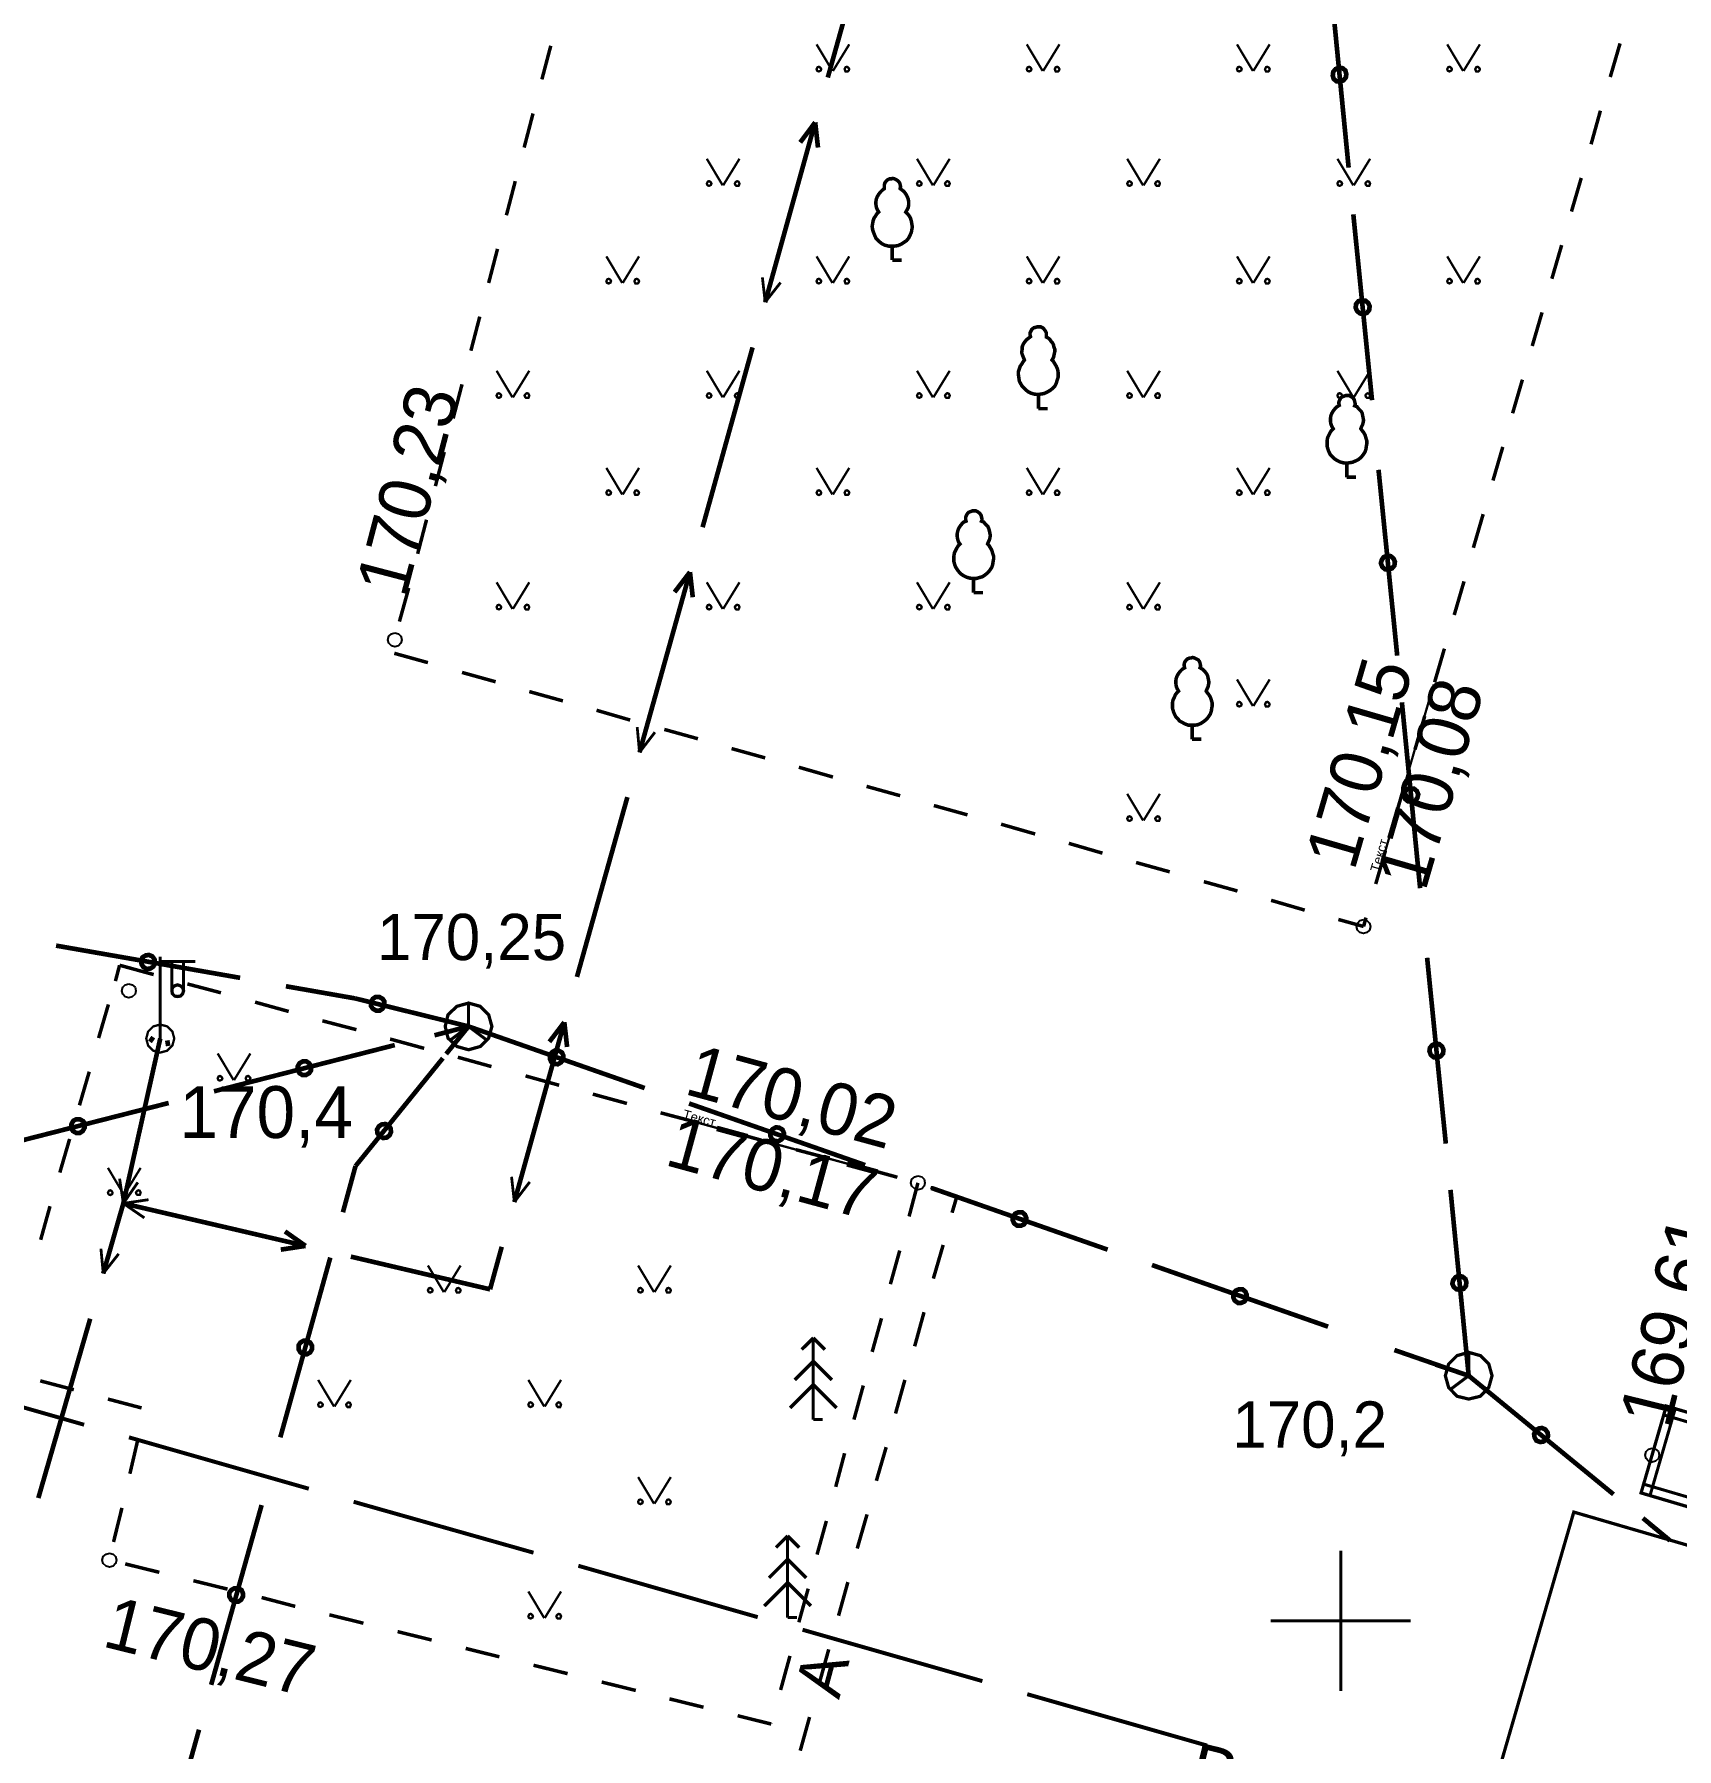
# Model space of a CAD drawing. Extents: x -2634 to -2115, y -2142 to -1393.
# Drawn here: x -2377.97 to -2342.81, y -1752.74 to -1716.02 of the extents above; entities that cross this region are included whole.
import ezdxf

# ---------------------------------------------------------------- set-up
doc = ezdxf.new("R2010")
doc.units = 0
doc.header["$MEASUREMENT"] = 0
for name, color, linetype in [('500_Дополн-Бордюры__п', 7, 'Continuous'), ('500_Дороги-Проезжие_ч', 7, 'Continuous'), ('500_Линии_-Линии_связ', 7, 'Continuous'), ('500_Линии_-Смотровые_', 7, 'Continuous'), ('500_Линии_-Фонари_час', 7, 'Continuous'), ('500_Линии_-Электрокаб', 7, 'Continuous'), ('500_Объект-Опоры', 7, 'Continuous'), ('500_Растит-Газоны__са', 7, 'Continuous'), ('500_Растит-Лес_и_лесо', 7, 'Continuous'), ('500_Рельеф-Высотные_о', 7, 'Continuous'), ('500_Строен-Дополнения', 7, 'Continuous'), ('500_Строен-Здания', 7, 'Continuous'), ('500_Трубоп-Водопровод', 7, 'Continuous'), ('ЗАЯВКИ-Условные_з', 7, 'Continuous')]:
    doc.layers.add(name, color=color, linetype=linetype)
doc.styles.add('TARIAL', font='Arial')

# ---------------------------------------------------------------- blocks, each defined once
blk = doc.blocks.new('block_25')
at = {"layer": '500_Растит-Газоны__са', "color": 0, "const_width": 0.05}
for points in [[(2.35, 3.02), (2.69, 2.45)], [(2.7, 2.45), (3.05, 3.02)], [(0, 0.57), (0.34, 0)], [(0.35, 0), (0.7, 0.57)]]:
    blk.add_lwpolyline(points, dxfattribs=at)
for points in [[(2.4, 2.54), (2.42, 2.53), (2.44, 2.51), (2.45, 2.49), (2.44, 2.46), (2.42, 2.45), (2.4, 2.44), (2.37, 2.45), (2.36, 2.46), (2.35, 2.49), (2.36, 2.51), (2.37, 2.53)], [(3, 2.54), (3.02, 2.53), (3.04, 2.51), (3.05, 2.49), (3.04, 2.46), (3.02, 2.44), (3, 2.44), (2.97, 2.44), (2.96, 2.46), (2.95, 2.49), (2.96, 2.51), (2.97, 2.53)], [(0.05, 0.09), (0.07, 0.08), (0.09, 0.06), (0.1, 0.04), (0.09, 0.01), (0.07, 0), (0.05, -0.01), (0.02, 0), (0.01, 0.01), (0, 0.04), (0.01, 0.06), (0.02, 0.08)], [(0.65, 0.09), (0.68, 0.08), (0.69, 0.06), (0.7, 0.04), (0.69, 0.01), (0.68, -0.01), (0.65, -0.01), (0.63, -0.01), (0.61, 0.01), (0.6, 0.04), (0.61, 0.06), (0.63, 0.08)]]:
    blk.add_lwpolyline(points, close=True, dxfattribs=at)

msp = doc.modelspace()

# ---------------------------------------------------------------- linework, layer by layer
at = {"layer": '500_Дополн-Бордюры__п', "color": 1, "const_width": 0.075}
for points in [[(-2366.91, -1716.27), (-2367.1, -1716.99)], [(-2344.23, -1716.94), (-2344.02, -1716.22)], [(-2367.29, -1717.72), (-2367.48, -1718.45)], [(-2344.64, -1718.38), (-2344.44, -1717.66)], [(-2367.67, -1719.17), (-2367.86, -1719.9)], [(-2345.06, -1719.82), (-2344.85, -1719.1)], [(-2368.05, -1720.62), (-2368.24, -1721.35)], [(-2345.48, -1721.26), (-2345.27, -1720.54)], [(-2368.43, -1722.07), (-2368.62, -1722.8)], [(-2345.9, -1722.7), (-2345.69, -1721.98)], [(-2368.81, -1723.52), (-2369, -1724.25)], [(-2346.32, -1724.14), (-2346.11, -1723.42)], [(-2369.19, -1724.97), (-2369.38, -1725.7)], [(-2346.74, -1725.58), (-2346.53, -1724.86)], [(-2369.57, -1726.42), (-2369.76, -1727.15)], [(-2347.16, -1727.02), (-2346.95, -1726.3)], [(-2347.57, -1728.46), (-2347.36, -1727.74)], [(-2369.95, -1727.88), (-2370.15, -1728.6)], [(-2347.99, -1729.9), (-2347.78, -1729.18)], [(-2370.26, -1729.28), (-2369.54, -1729.48)], [(-2368.81, -1729.69), (-2368.09, -1729.89)], [(-2367.37, -1730.1), (-2366.65, -1730.3)], [(-2365.93, -1730.5), (-2365.21, -1730.71)], [(-2348.41, -1731.34), (-2348.2, -1730.62)], [(-2364.48, -1730.91), (-2363.76, -1731.11)], [(-2363.04, -1731.32), (-2362.32, -1731.52)], [(-2361.6, -1731.72), (-2360.87, -1731.93)], [(-2360.15, -1732.13), (-2359.43, -1732.33)], [(-2348.83, -1732.78), (-2348.62, -1732.06)], [(-2358.71, -1732.54), (-2357.99, -1732.74)], [(-2357.27, -1732.94), (-2356.54, -1733.15)], [(-2355.82, -1733.35), (-2355.1, -1733.56)], [(-2349.25, -1734.22), (-2349.04, -1733.5)], [(-2354.38, -1733.76), (-2353.66, -1733.96)], [(-2352.93, -1734.17), (-2352.21, -1734.37)], [(-2351.49, -1734.57), (-2350.77, -1734.78)], [(-2350.05, -1734.98), (-2349.51, -1735.13)], [(-2349.51, -1735.13), (-2349.46, -1734.94)], [(-2376.14, -1735.96), (-2376.23, -1736.3)], [(-2376.17, -1736.07), (-2376.14, -1735.96)], [(-2376.14, -1735.96), (-2375.41, -1736.16)], [(-2374.69, -1736.36), (-2373.97, -1736.55)], [(-2376.59, -1737.52), (-2376.38, -1736.8)], [(-2373.24, -1736.75), (-2372.52, -1736.95)], [(-2371.8, -1737.15), (-2371.07, -1737.34)], [(-2370.35, -1737.54), (-2369.62, -1737.74)], [(-2368.9, -1737.93), (-2368.18, -1738.13)], [(-2377, -1738.96), (-2376.79, -1738.24)], [(-2367.45, -1738.33), (-2366.73, -1738.53)], [(-2366.01, -1738.72), (-2365.28, -1738.92)], [(-2364.56, -1739.12), (-2363.84, -1739.31)], [(-2377.42, -1740.4), (-2377.21, -1739.68)], [(-2363.11, -1739.51), (-2362.39, -1739.71)], [(-2361.66, -1739.91), (-2360.94, -1740.1)], [(-2360.22, -1740.3), (-2359.49, -1740.5)], [(-2359.05, -1740.62), (-2359.24, -1741.34)], [(-2358.78, -1740.72), (-2358.22, -1740.92)], [(-2358.22, -1740.92), (-2358.55, -1740.8)], [(-2358.22, -1740.92), (-2358.32, -1741.26)], [(-2358.31, -1741.23), (-2358.22, -1740.92)], [(-2377.83, -1741.84), (-2377.63, -1741.12)], [(-2359.44, -1742.07), (-2359.64, -1742.79)], [(-2358.72, -1742.67), (-2358.51, -1741.95)], [(-2359.83, -1743.52), (-2360.03, -1744.24)], [(-2359.12, -1744.12), (-2358.92, -1743.39)], [(-2377.12, -1745.05), (-2377.84, -1744.86)], [(-2360.22, -1744.96), (-2360.42, -1745.69)], [(-2359.53, -1745.56), (-2359.33, -1744.84)], [(-2375.67, -1745.44), (-2376.39, -1745.25)], [(-2375.92, -1746.85), (-2375.75, -1746.12)], [(-2360.62, -1746.41), (-2360.81, -1747.13)], [(-2359.94, -1747), (-2359.73, -1746.28)], [(-2376.27, -1748.31), (-2376.09, -1747.58)], [(-2361.01, -1747.86), (-2361.21, -1748.58)], [(-2360.35, -1748.45), (-2360.14, -1747.72)], [(-2375.29, -1748.96), (-2376.02, -1748.78)], [(-2373.83, -1749.32), (-2374.56, -1749.14)], [(-2361.4, -1749.31), (-2361.6, -1750.03)], [(-2360.75, -1749.89), (-2360.55, -1749.17)], [(-2372.38, -1749.69), (-2373.1, -1749.5)], [(-2370.92, -1750.05), (-2371.65, -1749.87)], [(-2369.46, -1750.41), (-2370.19, -1750.23)], [(-2368.01, -1750.77), (-2368.73, -1750.59)], [(-2361.79, -1750.75), (-2361.99, -1751.48)], [(-2361.16, -1751.33), (-2360.96, -1750.61)], [(-2366.55, -1751.13), (-2367.28, -1750.95)], [(-2365.09, -1751.49), (-2365.82, -1751.31)], [(-2363.64, -1751.85), (-2364.37, -1751.67)], [(-2362.19, -1752.21), (-2362.91, -1752.03)], [(-2362.19, -1752.2), (-2362.19, -1752.21)], [(-2361.57, -1752.78), (-2361.37, -1752.06)]]:
    msp.add_lwpolyline(points, dxfattribs=at)
at = {"layer": '500_Линии_-Линии_связ', "color": 0, "const_width": 0.1}
for points in [[(-2349.83, -1718.88), (-2350.22, -1714.9)], [(-2349.33, -1723.86), (-2349.73, -1719.88)], [(-2348.79, -1729.33), (-2349.19, -1725.35)], [(-2348.3, -1734.31), (-2348.69, -1730.33)], [(-2373.56, -1736.23), (-2377.5, -1735.54)], [(-2347.75, -1739.78), (-2348.15, -1735.8)], [(-2371.1, -1736.67), (-2372.58, -1736.41)], [(-2368.67, -1737.27), (-2371.1, -1736.67)], [(-2368.67, -1737.27), (-2369.4, -1737.46)], [(-2368.67, -1737.27), (-2369.15, -1737.86)], [(-2368.79, -1737.3), (-2368.67, -1737.27)], [(-2368.67, -1737.27), (-2364.9, -1738.59)], [(-2374.12, -1738.66), (-2370.25, -1737.67)], [(-2371.09, -1740.26), (-2369.22, -1737.95)], [(-2378.97, -1739.9), (-2375.09, -1738.91)], [(-2363.95, -1738.92), (-2360.18, -1740.24)], [(-2371.36, -1741.25), (-2371.09, -1740.26)], [(-2358.76, -1740.73), (-2354.99, -1742.05)], [(-2347.26, -1744.75), (-2347.65, -1740.77)], [(-2372.7, -1746.07), (-2371.63, -1742.22)], [(-2354.04, -1742.38), (-2350.27, -1743.7)], [(-2348.85, -1744.2), (-2347.26, -1744.75)], [(-2347.26, -1744.75), (-2347.97, -1744.51)], [(-2347.26, -1744.75), (-2344.16, -1747.29)], [(-2374.18, -1751.37), (-2373.1, -1747.52)], [(-2342.95, -1748.28), (-2343.53, -1747.8)], [(-2343.39, -1747.92), (-2342.95, -1748.28)], [(-2375.52, -1756.19), (-2374.44, -1752.33)]]:
    msp.add_lwpolyline(points, dxfattribs=at)
for points in [[(-2350.17, -1716.91), (-2350.16, -1716.83), (-2350.11, -1716.77), (-2350.04, -1716.74), (-2349.96, -1716.75), (-2349.9, -1716.8), (-2349.88, -1716.88), (-2349.89, -1716.95), (-2349.94, -1717.01), (-2350.01, -1717.04), (-2350.09, -1717.03), (-2350.15, -1716.98)], [(-2349.68, -1721.88), (-2349.67, -1721.8), (-2349.62, -1721.74), (-2349.55, -1721.72), (-2349.47, -1721.73), (-2349.41, -1721.78), (-2349.38, -1721.85), (-2349.39, -1721.93), (-2349.44, -1721.99), (-2349.52, -1722.02), (-2349.59, -1722), (-2349.65, -1721.95)], [(-2349.14, -1727.35), (-2349.12, -1727.28), (-2349.08, -1727.22), (-2349, -1727.19), (-2348.93, -1727.2), (-2348.87, -1727.25), (-2348.84, -1727.32), (-2348.85, -1727.4), (-2348.9, -1727.46), (-2348.97, -1727.49), (-2349.05, -1727.48), (-2349.11, -1727.43)], [(-2348.64, -1732.33), (-2348.63, -1732.25), (-2348.58, -1732.19), (-2348.51, -1732.17), (-2348.43, -1732.18), (-2348.37, -1732.23), (-2348.34, -1732.3), (-2348.36, -1732.38), (-2348.41, -1732.44), (-2348.48, -1732.46), (-2348.56, -1732.45), (-2348.62, -1732.4)], [(-2375.56, -1736.04), (-2375.63, -1736), (-2375.67, -1735.94), (-2375.68, -1735.86), (-2375.65, -1735.79), (-2375.58, -1735.75), (-2375.51, -1735.74), (-2375.44, -1735.77), (-2375.39, -1735.84), (-2375.38, -1735.92), (-2375.42, -1735.99), (-2375.48, -1736.03)], [(-2370.65, -1736.93), (-2370.72, -1736.89), (-2370.76, -1736.83), (-2370.76, -1736.75), (-2370.72, -1736.68), (-2370.66, -1736.64), (-2370.58, -1736.64), (-2370.51, -1736.68), (-2370.47, -1736.74), (-2370.47, -1736.82), (-2370.51, -1736.89), (-2370.57, -1736.93)], [(-2348.1, -1737.8), (-2348.09, -1737.73), (-2348.04, -1737.67), (-2347.97, -1737.64), (-2347.89, -1737.65), (-2347.83, -1737.7), (-2347.8, -1737.77), (-2347.81, -1737.85), (-2347.86, -1737.91), (-2347.94, -1737.94), (-2348.01, -1737.93), (-2348.07, -1737.88)], [(-2372.22, -1738.02), (-2372.14, -1738.02), (-2372.08, -1738.06), (-2372.04, -1738.13), (-2372.04, -1738.21), (-2372.08, -1738.27), (-2372.15, -1738.31), (-2372.23, -1738.31), (-2372.29, -1738.27), (-2372.33, -1738.2), (-2372.33, -1738.13), (-2372.29, -1738.06)], [(-2366.74, -1737.79), (-2366.67, -1737.83), (-2366.64, -1737.9), (-2366.64, -1737.98), (-2366.69, -1738.04), (-2366.76, -1738.08), (-2366.84, -1738.07), (-2366.9, -1738.03), (-2366.93, -1737.96), (-2366.93, -1737.88), (-2366.88, -1737.82), (-2366.81, -1737.78)], [(-2377.07, -1739.26), (-2376.99, -1739.26), (-2376.92, -1739.3), (-2376.88, -1739.36), (-2376.89, -1739.44), (-2376.93, -1739.51), (-2376.99, -1739.55), (-2377.07, -1739.55), (-2377.14, -1739.51), (-2377.18, -1739.44), (-2377.17, -1739.36), (-2377.13, -1739.29)], [(-2370.59, -1739.41), (-2370.53, -1739.37), (-2370.45, -1739.36), (-2370.38, -1739.39), (-2370.34, -1739.45), (-2370.33, -1739.53), (-2370.36, -1739.6), (-2370.42, -1739.65), (-2370.5, -1739.66), (-2370.57, -1739.62), (-2370.62, -1739.56), (-2370.63, -1739.48)], [(-2362.02, -1739.44), (-2361.95, -1739.48), (-2361.92, -1739.55), (-2361.92, -1739.63), (-2361.97, -1739.69), (-2362.04, -1739.73), (-2362.12, -1739.72), (-2362.18, -1739.68), (-2362.21, -1739.61), (-2362.21, -1739.53), (-2362.16, -1739.47), (-2362.09, -1739.43)], [(-2356.82, -1741.25), (-2356.76, -1741.3), (-2356.73, -1741.37), (-2356.73, -1741.44), (-2356.78, -1741.51), (-2356.85, -1741.54), (-2356.92, -1741.54), (-2356.99, -1741.49), (-2357.02, -1741.42), (-2357.02, -1741.35), (-2356.97, -1741.28), (-2356.9, -1741.25)], [(-2347.61, -1742.78), (-2347.59, -1742.7), (-2347.54, -1742.64), (-2347.47, -1742.61), (-2347.39, -1742.63), (-2347.33, -1742.68), (-2347.31, -1742.75), (-2347.32, -1742.83), (-2347.37, -1742.89), (-2347.44, -1742.91), (-2347.52, -1742.9), (-2347.58, -1742.85)], [(-2352.1, -1742.9), (-2352.04, -1742.95), (-2352.01, -1743.02), (-2352.01, -1743.09), (-2352.06, -1743.16), (-2352.13, -1743.19), (-2352.2, -1743.19), (-2352.27, -1743.14), (-2352.3, -1743.07), (-2352.3, -1742.99), (-2352.25, -1742.93), (-2352.18, -1742.9)], [(-2372.31, -1744.1), (-2372.27, -1744.04), (-2372.2, -1744), (-2372.13, -1744), (-2372.06, -1744.04), (-2372.02, -1744.11), (-2372.02, -1744.18), (-2372.06, -1744.25), (-2372.13, -1744.29), (-2372.21, -1744.29), (-2372.27, -1744.25), (-2372.31, -1744.18)], [(-2345.62, -1745.9), (-2345.57, -1745.97), (-2345.56, -1746.04), (-2345.59, -1746.11), (-2345.66, -1746.16), (-2345.73, -1746.17), (-2345.81, -1746.14), (-2345.85, -1746.07), (-2345.86, -1746), (-2345.83, -1745.92), (-2345.76, -1745.88), (-2345.69, -1745.87)], [(-2373.79, -1749.4), (-2373.75, -1749.34), (-2373.68, -1749.3), (-2373.6, -1749.3), (-2373.53, -1749.34), (-2373.5, -1749.41), (-2373.5, -1749.48), (-2373.54, -1749.55), (-2373.6, -1749.59), (-2373.68, -1749.59), (-2373.75, -1749.55), (-2373.79, -1749.48)]]:
    msp.add_lwpolyline(points, close=True, dxfattribs=at)
at = {"layer": '500_Линии_-Смотровые_', "color": 0, "const_width": 0.07}
for points in [[(-2368.67, -1736.77), (-2368.42, -1736.84), (-2368.24, -1737.02), (-2368.17, -1737.27), (-2368.24, -1737.52), (-2368.42, -1737.7), (-2368.67, -1737.77), (-2368.92, -1737.7), (-2369.11, -1737.52), (-2369.17, -1737.27), (-2369.11, -1737.02), (-2368.92, -1736.84)], [(-2368.67, -1737.22), (-2368.67, -1737.22), (-2368.67, -1737.22), (-2368.67, -1737.22), (-2368.67, -1737.22), (-2368.67, -1737.22), (-2368.67, -1737.22), (-2368.67, -1737.22), (-2368.67, -1737.22), (-2368.67, -1737.22), (-2368.67, -1737.22), (-2368.67, -1737.22)], [(-2347.26, -1744.25), (-2347.01, -1744.32), (-2346.83, -1744.5), (-2346.76, -1744.75), (-2346.83, -1745), (-2347.01, -1745.19), (-2347.26, -1745.25), (-2347.51, -1745.19), (-2347.69, -1745), (-2347.76, -1744.75), (-2347.69, -1744.5), (-2347.51, -1744.32)], [(-2347.26, -1744.7), (-2347.26, -1744.7), (-2347.26, -1744.7), (-2347.26, -1744.7), (-2347.26, -1744.7), (-2347.26, -1744.7), (-2347.26, -1744.7), (-2347.26, -1744.7), (-2347.26, -1744.7), (-2347.26, -1744.7), (-2347.26, -1744.7), (-2347.26, -1744.7)]]:
    msp.add_lwpolyline(points, close=True, dxfattribs=at)
at = {"layer": '500_Линии_-Смотровые_', "color": 0, "const_width": 0.065}
for points in [[(-2368.67, -1736.77), (-2368.67, -1737.27)], [(-2369.07, -1737.57), (-2368.67, -1737.27)], [(-2368.67, -1737.27), (-2368.27, -1737.57)], [(-2347.26, -1744.25), (-2347.26, -1744.75)], [(-2347.66, -1745.05), (-2347.26, -1744.75)], [(-2347.26, -1744.75), (-2346.86, -1745.05)]]:
    msp.add_lwpolyline(points, dxfattribs=at)
at = {"layer": '500_Линии_-Фонари_час', "color": 0, "const_width": 0.065}
for points in [[(-2375.27, -1737.53), (-2375.27, -1735.78)], [(-2374.52, -1735.88), (-2375.27, -1735.88)], [(-2375.02, -1736.53), (-2375.02, -1735.88)], [(-2374.77, -1736.53), (-2374.77, -1735.88)], [(-2375.02, -1736.51), (-2375.02, -1736.38)], [(-2375.02, -1736.48), (-2375.02, -1736.48)], [(-2374.77, -1736.51), (-2374.77, -1736.38)], [(-2374.77, -1736.51), (-2374.77, -1736.38)]]:
    msp.add_lwpolyline(points, dxfattribs=at)
at = {"layer": '500_Линии_-Фонари_час', "color": 0, "const_width": 0.07}
msp.add_lwpolyline([(-2375.02, -1736.51), (-2375.01, -1736.44), (-2374.96, -1736.4), (-2374.9, -1736.38), (-2374.84, -1736.4), (-2374.79, -1736.44), (-2374.77, -1736.51), (-2374.79, -1736.57), (-2374.84, -1736.62), (-2374.9, -1736.63), (-2374.96, -1736.62), (-2375.01, -1736.57)], close=True, dxfattribs=at)
at = {"layer": '500_Линии_-Электрокаб', "color": 1}
for points, const_width in [([(-2360.98, -1716.95), (-2359.9, -1713.09)], 0.1), ([(-2362.32, -1721.76), (-2361.25, -1717.91)], 0.1), ([(-2361.57, -1718.34), (-2361.25, -1717.91)], 0.1), ([(-2361.19, -1718.45), (-2361.25, -1717.91)], 0.1), ([(-2362.32, -1721.76), (-2362.38, -1721.23)], 0.06), ([(-2362.32, -1721.76), (-2361.99, -1721.34)], 0.06), ([(-2363.66, -1726.58), (-2362.59, -1722.73)], 0.1), ([(-2365.01, -1731.4), (-2363.93, -1727.54)], 0.1), ([(-2364.26, -1727.97), (-2363.93, -1727.54)], 0.1), ([(-2363.87, -1728.08), (-2363.93, -1727.54)], 0.1), ([(-2365.01, -1731.4), (-2365.06, -1730.86)], 0.06), ([(-2365.01, -1731.4), (-2364.68, -1730.97)], 0.06), ([(-2366.35, -1736.21), (-2365.27, -1732.36)], 0.1), ([(-2367.69, -1741.03), (-2366.62, -1737.18)], 0.1), ([(-2366.94, -1737.6), (-2366.62, -1737.18)], 0.1), ([(-2366.56, -1737.71), (-2366.62, -1737.18)], 0.1), ([(-2376.06, -1741.06), (-2375.27, -1737.53)], 0.1), ([(-2375.49, -1737.6), (-2375.42, -1737.5)], 0.1), ([(-2375.27, -1737.53), (-2375.38, -1738.02)], 0.06), ([(-2375.1, -1737.69), (-2375.12, -1737.57)], 0.1), ([(-2376.06, -1741.06), (-2376.14, -1740.53)], 0.06), ([(-2367.69, -1741.03), (-2367.75, -1740.49)], 0.06), ([(-2376.06, -1741.06), (-2375.75, -1740.61)], 0.06), ([(-2367.69, -1741.03), (-2367.36, -1740.6)], 0.06), ([(-2376.49, -1742.56), (-2376.06, -1741.06)], 0.1), ([(-2376.06, -1741.06), (-2376.19, -1741.54)], 0.06), ([(-2376.06, -1741.06), (-2372.16, -1741.97)], 0.1), ([(-2376.06, -1741.06), (-2375.52, -1740.98)], 0.06), ([(-2376.06, -1741.06), (-2375.61, -1741.37)], 0.06), ([(-2372.6, -1741.66), (-2372.16, -1741.97)], 0.1), ([(-2376.49, -1742.56), (-2376.54, -1742.03)], 0.06), ([(-2372.69, -1742.05), (-2372.16, -1741.97)], 0.1), ([(-2368.21, -1742.9), (-2367.96, -1741.99)], 0.1), ([(-2376.49, -1742.56), (-2376.16, -1742.14)], 0.06), ([(-2371.19, -1742.2), (-2368.21, -1742.9)], 0.1), ([(-2377.88, -1747.37), (-2376.77, -1743.53)], 0.1)]:
    msp.add_lwpolyline(points, dxfattribs=dict(at, const_width=const_width))
at = {"layer": '500_Объект-Опоры', "color": 1, "const_width": 0.05}
msp.add_lwpolyline([(-2375.27, -1737.23), (-2375.12, -1737.27), (-2375.01, -1737.38), (-2374.97, -1737.53), (-2375.01, -1737.68), (-2375.12, -1737.79), (-2375.27, -1737.83), (-2375.42, -1737.79), (-2375.53, -1737.68), (-2375.57, -1737.53), (-2375.53, -1737.38), (-2375.42, -1737.27)], close=True, dxfattribs=at)
at = {"layer": '500_Растит-Лес_и_лесо', "color": 94, "const_width": 0.075}
for points in [[(-2359.6, -1720.56), (-2359.68, -1720.56), (-2359.76, -1720.54), (-2359.82, -1720.51), (-2359.87, -1720.47), (-2359.91, -1720.43), (-2359.95, -1720.39), (-2359.98, -1720.32), (-2360, -1720.27), (-2360.02, -1720.21), (-2360.03, -1720.14), (-2360.02, -1720.08), (-2360.01, -1720.02), (-2359.99, -1719.96), (-2359.96, -1719.92), (-2359.93, -1719.87), (-2359.89, -1719.83), (-2359.92, -1719.78), (-2359.94, -1719.73), (-2359.95, -1719.67), (-2359.95, -1719.61), (-2359.94, -1719.55), (-2359.92, -1719.5), (-2359.89, -1719.45), (-2359.85, -1719.4), (-2359.81, -1719.36), (-2359.77, -1719.33), (-2359.77, -1719.29), (-2359.77, -1719.25), (-2359.76, -1719.21), (-2359.73, -1719.17), (-2359.7, -1719.14), (-2359.66, -1719.12), (-2359.62, -1719.12), (-2359.59, -1719.11), (-2359.55, -1719.12), (-2359.51, -1719.14), (-2359.47, -1719.17), (-2359.44, -1719.21), (-2359.43, -1719.25), (-2359.42, -1719.29), (-2359.43, -1719.32), (-2359.43, -1719.33), (-2359.39, -1719.36), (-2359.35, -1719.39), (-2359.32, -1719.43), (-2359.3, -1719.46), (-2359.28, -1719.5), (-2359.26, -1719.55), (-2359.25, -1719.6), (-2359.25, -1719.65), (-2359.25, -1719.69), (-2359.26, -1719.74), (-2359.28, -1719.78), (-2359.31, -1719.83), (-2359.28, -1719.86), (-2359.24, -1719.91), (-2359.21, -1719.96), (-2359.19, -1720.03), (-2359.18, -1720.09), (-2359.17, -1720.15), (-2359.18, -1720.2), (-2359.19, -1720.26), (-2359.22, -1720.33), (-2359.25, -1720.39), (-2359.29, -1720.44), (-2359.35, -1720.48), (-2359.41, -1720.52), (-2359.48, -1720.55), (-2359.55, -1720.56)], [(-2356.47, -1723.74), (-2356.56, -1723.73), (-2356.63, -1723.71), (-2356.69, -1723.68), (-2356.74, -1723.64), (-2356.78, -1723.6), (-2356.82, -1723.56), (-2356.86, -1723.49), (-2356.88, -1723.45), (-2356.89, -1723.38), (-2356.9, -1723.31), (-2356.9, -1723.25), (-2356.88, -1723.19), (-2356.86, -1723.13), (-2356.83, -1723.09), (-2356.8, -1723.04), (-2356.77, -1723), (-2356.79, -1722.95), (-2356.81, -1722.9), (-2356.83, -1722.84), (-2356.82, -1722.78), (-2356.82, -1722.72), (-2356.8, -1722.67), (-2356.77, -1722.62), (-2356.73, -1722.57), (-2356.68, -1722.53), (-2356.64, -1722.5), (-2356.65, -1722.46), (-2356.65, -1722.42), (-2356.63, -1722.38), (-2356.61, -1722.34), (-2356.57, -1722.31), (-2356.53, -1722.3), (-2356.5, -1722.29), (-2356.46, -1722.29), (-2356.42, -1722.29), (-2356.38, -1722.31), (-2356.35, -1722.34), (-2356.32, -1722.38), (-2356.3, -1722.42), (-2356.3, -1722.46), (-2356.3, -1722.49), (-2356.3, -1722.51), (-2356.26, -1722.53), (-2356.22, -1722.57), (-2356.2, -1722.6), (-2356.17, -1722.63), (-2356.15, -1722.67), (-2356.14, -1722.72), (-2356.12, -1722.77), (-2356.12, -1722.82), (-2356.13, -1722.86), (-2356.14, -1722.91), (-2356.15, -1722.95), (-2356.18, -1723), (-2356.15, -1723.03), (-2356.12, -1723.08), (-2356.09, -1723.13), (-2356.06, -1723.2), (-2356.05, -1723.26), (-2356.05, -1723.32), (-2356.05, -1723.37), (-2356.07, -1723.43), (-2356.09, -1723.5), (-2356.12, -1723.56), (-2356.17, -1723.61), (-2356.22, -1723.65), (-2356.29, -1723.69), (-2356.36, -1723.72), (-2356.43, -1723.73)], [(-2349.87, -1725.21), (-2349.95, -1725.2), (-2350.02, -1725.18), (-2350.08, -1725.15), (-2350.14, -1725.11), (-2350.17, -1725.08), (-2350.22, -1725.03), (-2350.25, -1724.97), (-2350.27, -1724.92), (-2350.29, -1724.85), (-2350.29, -1724.78), (-2350.29, -1724.72), (-2350.28, -1724.66), (-2350.25, -1724.6), (-2350.23, -1724.56), (-2350.2, -1724.51), (-2350.16, -1724.47), (-2350.19, -1724.42), (-2350.21, -1724.37), (-2350.22, -1724.31), (-2350.22, -1724.25), (-2350.21, -1724.19), (-2350.19, -1724.14), (-2350.16, -1724.09), (-2350.12, -1724.04), (-2350.08, -1724), (-2350.03, -1723.97), (-2350.04, -1723.93), (-2350.04, -1723.9), (-2350.02, -1723.85), (-2350, -1723.81), (-2349.97, -1723.79), (-2349.92, -1723.77), (-2349.89, -1723.76), (-2349.85, -1723.76), (-2349.82, -1723.76), (-2349.78, -1723.78), (-2349.74, -1723.81), (-2349.71, -1723.85), (-2349.7, -1723.89), (-2349.69, -1723.93), (-2349.69, -1723.96), (-2349.7, -1723.98), (-2349.65, -1724), (-2349.62, -1724.04), (-2349.59, -1724.07), (-2349.56, -1724.1), (-2349.54, -1724.14), (-2349.53, -1724.19), (-2349.52, -1724.24), (-2349.51, -1724.29), (-2349.52, -1724.34), (-2349.53, -1724.38), (-2349.55, -1724.42), (-2349.57, -1724.47), (-2349.55, -1724.5), (-2349.51, -1724.55), (-2349.48, -1724.6), (-2349.46, -1724.67), (-2349.44, -1724.73), (-2349.44, -1724.79), (-2349.45, -1724.84), (-2349.46, -1724.91), (-2349.48, -1724.97), (-2349.52, -1725.03), (-2349.56, -1725.08), (-2349.62, -1725.13), (-2349.68, -1725.16), (-2349.75, -1725.19), (-2349.82, -1725.2)], [(-2357.86, -1727.68), (-2357.94, -1727.67), (-2358.01, -1727.65), (-2358.07, -1727.62), (-2358.13, -1727.58), (-2358.16, -1727.55), (-2358.2, -1727.5), (-2358.24, -1727.44), (-2358.26, -1727.39), (-2358.28, -1727.32), (-2358.28, -1727.25), (-2358.28, -1727.19), (-2358.27, -1727.13), (-2358.24, -1727.07), (-2358.22, -1727.03), (-2358.19, -1726.98), (-2358.15, -1726.94), (-2358.18, -1726.9), (-2358.2, -1726.84), (-2358.21, -1726.78), (-2358.21, -1726.72), (-2358.2, -1726.67), (-2358.18, -1726.61), (-2358.15, -1726.56), (-2358.11, -1726.51), (-2358.07, -1726.47), (-2358.02, -1726.45), (-2358.03, -1726.41), (-2358.03, -1726.37), (-2358.01, -1726.32), (-2357.99, -1726.29), (-2357.96, -1726.26), (-2357.91, -1726.24), (-2357.88, -1726.23), (-2357.84, -1726.23), (-2357.81, -1726.23), (-2357.77, -1726.25), (-2357.73, -1726.28), (-2357.7, -1726.32), (-2357.69, -1726.36), (-2357.68, -1726.4), (-2357.68, -1726.43), (-2357.69, -1726.45), (-2357.64, -1726.47), (-2357.61, -1726.51), (-2357.58, -1726.54), (-2357.55, -1726.57), (-2357.53, -1726.62), (-2357.52, -1726.66), (-2357.51, -1726.71), (-2357.5, -1726.76), (-2357.51, -1726.81), (-2357.52, -1726.85), (-2357.54, -1726.89), (-2357.56, -1726.94), (-2357.53, -1726.97), (-2357.5, -1727.02), (-2357.47, -1727.07), (-2357.45, -1727.14), (-2357.43, -1727.2), (-2357.43, -1727.26), (-2357.44, -1727.31), (-2357.45, -1727.38), (-2357.47, -1727.44), (-2357.51, -1727.5), (-2357.55, -1727.55), (-2357.61, -1727.6), (-2357.67, -1727.64), (-2357.74, -1727.66), (-2357.81, -1727.68)], [(-2353.18, -1730.82), (-2353.26, -1730.82), (-2353.34, -1730.79), (-2353.39, -1730.76), (-2353.45, -1730.73), (-2353.48, -1730.69), (-2353.53, -1730.64), (-2353.56, -1730.58), (-2353.58, -1730.53), (-2353.6, -1730.46), (-2353.6, -1730.4), (-2353.6, -1730.33), (-2353.59, -1730.28), (-2353.56, -1730.22), (-2353.54, -1730.17), (-2353.51, -1730.13), (-2353.47, -1730.09), (-2353.5, -1730.04), (-2353.52, -1729.99), (-2353.53, -1729.92), (-2353.53, -1729.87), (-2353.52, -1729.81), (-2353.5, -1729.76), (-2353.47, -1729.71), (-2353.43, -1729.66), (-2353.39, -1729.62), (-2353.34, -1729.59), (-2353.35, -1729.55), (-2353.35, -1729.51), (-2353.34, -1729.47), (-2353.31, -1729.43), (-2353.28, -1729.4), (-2353.23, -1729.38), (-2353.2, -1729.38), (-2353.17, -1729.37), (-2353.13, -1729.38), (-2353.09, -1729.4), (-2353.05, -1729.42), (-2353.02, -1729.46), (-2353.01, -1729.5), (-2353, -1729.54), (-2353, -1729.57), (-2353.01, -1729.59), (-2352.96, -1729.62), (-2352.93, -1729.65), (-2352.9, -1729.68), (-2352.87, -1729.72), (-2352.85, -1729.76), (-2352.84, -1729.8), (-2352.83, -1729.85), (-2352.82, -1729.9), (-2352.83, -1729.95), (-2352.84, -1730), (-2352.86, -1730.04), (-2352.88, -1730.09), (-2352.86, -1730.12), (-2352.82, -1730.17), (-2352.79, -1730.22), (-2352.77, -1730.28), (-2352.75, -1730.35), (-2352.75, -1730.4), (-2352.76, -1730.45), (-2352.77, -1730.52), (-2352.79, -1730.58), (-2352.83, -1730.64), (-2352.87, -1730.69), (-2352.93, -1730.74), (-2352.99, -1730.78), (-2353.06, -1730.81), (-2353.13, -1730.82)]]:
    msp.add_lwpolyline(points, close=True, dxfattribs=at)
at = {"layer": '500_Растит-Лес_и_лесо', "color": 94}
for points, const_width in [([(-2359.6, -1720.86), (-2359.6, -1720.56)], 0.075), ([(-2359.4, -1720.86), (-2359.6, -1720.86)], 0.075), ([(-2356.47, -1724.04), (-2356.47, -1723.74)], 0.075), ([(-2356.27, -1724.04), (-2356.47, -1724.04)], 0.075), ([(-2349.87, -1725.51), (-2349.87, -1725.21)], 0.075), ([(-2349.67, -1725.51), (-2349.87, -1725.51)], 0.075), ([(-2357.86, -1727.98), (-2357.86, -1727.68)], 0.075), ([(-2357.66, -1727.98), (-2357.86, -1727.98)], 0.075), ([(-2353.18, -1731.12), (-2353.18, -1730.82)], 0.075), ([(-2352.98, -1731.12), (-2353.18, -1731.12)], 0.075), ([(-2361.54, -1744.19), (-2361.29, -1743.94)], 0.075), ([(-2361.04, -1744.19), (-2361.29, -1743.94)], 0.075), ([(-2361.29, -1745.69), (-2361.29, -1743.94)], 0.065), ([(-2361.69, -1744.84), (-2361.29, -1744.44)], 0.075), ([(-2360.89, -1744.84), (-2361.29, -1744.44)], 0.075), ([(-2361.79, -1745.44), (-2361.29, -1744.94)], 0.075), ([(-2360.79, -1745.44), (-2361.29, -1744.94)], 0.075), ([(-2361.29, -1745.69), (-2361.29, -1745.49)], 0.065), ([(-2361.09, -1745.69), (-2361.29, -1745.69)], 0.065), ([(-2362.09, -1748.43), (-2361.84, -1748.18)], 0.075), ([(-2361.59, -1748.43), (-2361.84, -1748.18)], 0.075), ([(-2361.84, -1749.93), (-2361.84, -1748.18)], 0.065), ([(-2362.24, -1749.08), (-2361.84, -1748.68)], 0.075), ([(-2361.44, -1749.08), (-2361.84, -1748.68)], 0.075), ([(-2362.34, -1749.68), (-2361.84, -1749.18)], 0.075), ([(-2361.34, -1749.68), (-2361.84, -1749.18)], 0.075), ([(-2361.84, -1749.93), (-2361.84, -1749.73)], 0.065), ([(-2361.64, -1749.93), (-2361.84, -1749.93)], 0.065)]:
    msp.add_lwpolyline(points, dxfattribs=dict(at, const_width=const_width))
at = {"layer": '500_Рельеф-Высотные_о', "color": 0}
for points in [[(-2370.25, -1728.84), (-2370.17, -1728.86), (-2370.12, -1728.91), (-2370.1, -1728.99), (-2370.12, -1729.06), (-2370.17, -1729.12), (-2370.25, -1729.14), (-2370.32, -1729.12), (-2370.38, -1729.06), (-2370.4, -1728.99), (-2370.38, -1728.91), (-2370.32, -1728.86)], [(-2349.51, -1734.98), (-2349.44, -1735), (-2349.38, -1735.06), (-2349.36, -1735.13), (-2349.38, -1735.21), (-2349.44, -1735.26), (-2349.51, -1735.28), (-2349.59, -1735.26), (-2349.64, -1735.21), (-2349.66, -1735.13), (-2349.64, -1735.06), (-2349.59, -1735)], [(-2375.94, -1736.36), (-2375.87, -1736.38), (-2375.81, -1736.43), (-2375.79, -1736.51), (-2375.81, -1736.58), (-2375.87, -1736.64), (-2375.94, -1736.66), (-2376.02, -1736.64), (-2376.07, -1736.58), (-2376.09, -1736.51), (-2376.07, -1736.43), (-2376.02, -1736.38)], [(-2359.05, -1740.47), (-2358.97, -1740.49), (-2358.92, -1740.54), (-2358.9, -1740.62), (-2358.92, -1740.69), (-2358.97, -1740.75), (-2359.05, -1740.77), (-2359.12, -1740.75), (-2359.18, -1740.69), (-2359.2, -1740.62), (-2359.18, -1740.54), (-2359.12, -1740.49)], [(-2343.33, -1746.3), (-2343.26, -1746.32), (-2343.2, -1746.37), (-2343.18, -1746.45), (-2343.2, -1746.52), (-2343.26, -1746.58), (-2343.33, -1746.6), (-2343.41, -1746.58), (-2343.46, -1746.52), (-2343.48, -1746.45), (-2343.46, -1746.37), (-2343.41, -1746.32)], [(-2376.36, -1748.55), (-2376.28, -1748.57), (-2376.23, -1748.62), (-2376.21, -1748.7), (-2376.23, -1748.77), (-2376.28, -1748.83), (-2376.36, -1748.85), (-2376.43, -1748.83), (-2376.49, -1748.77), (-2376.51, -1748.7), (-2376.49, -1748.62), (-2376.43, -1748.57)]]:
    msp.add_lwpolyline(points, close=True, dxfattribs=at)
at = {"layer": '500_Рельеф-Высотные_о', "color": 0, "const_width": 0.05}
for points in [[(-2349.18, -1733.98), (-2348.01, -1729.95)], [(-2364.1, -1739.24), (-2360.05, -1740.35)]]:
    msp.add_lwpolyline(points, dxfattribs=at)
at = {"layer": '500_Строен-Дополнения', "color": 0, "const_width": 0.07}
msp.add_lwpolyline([(-2341.77, -1745.77), (-2342.32, -1747.63), (-2343.57, -1747.26), (-2343.03, -1745.4)], close=True, dxfattribs=at)
at = {"layer": '500_Строен-Дополнения', "color": 0, "const_width": 0.065}
for points in [[(-2342.84, -1745.46), (-2343.38, -1747.32)], [(-2341.83, -1745.96), (-2343.08, -1745.59)], [(-2343.52, -1747.07), (-2342.26, -1747.44)]]:
    msp.add_lwpolyline(points, dxfattribs=at)
at = {"layer": '500_Строен-Здания', "color": 0, "const_width": 0.07}
msp.add_lwpolyline([(-2287.67, -1714.03), (-2291.74, -1728.04), (-2294.15, -1727.34), (-2302.52, -1724.91), (-2319.16, -1720.09), (-2346.54, -1814.49), (-2347.35, -1817.29), (-2351.51, -1831.64), (-2357.25, -1830), (-2367.4, -1827.06), (-2366.92, -1825.34), (-2366.14, -1825.57), (-2363.16, -1815.16), (-2363.94, -1814.93), (-2363.4, -1813.04), (-2361.32, -1813.64), (-2352.2, -1782.19), (-2354.8, -1781.43), (-2345.01, -1747.67), (-2342.54, -1748.39), (-2333.17, -1716.43), (-2335.73, -1715.68)], dxfattribs=at)
at = {"layer": '500_Трубоп-Водопровод', "color": 94, "const_width": 0.085}
for points in [[(-2380.75, -1744.7), (-2376.9, -1745.8)], [(-2375.94, -1746.07), (-2372.09, -1747.17)], [(-2371.13, -1747.45), (-2367.28, -1748.54)], [(-2366.32, -1748.82), (-2362.48, -1749.92)], [(-2361.52, -1750.19), (-2357.67, -1751.29)], [(-2356.71, -1751.57), (-2352.86, -1752.67)]]:
    msp.add_lwpolyline(points, dxfattribs=at)
at = {"layer": 'ЗАЯВКИ-Условные_з', "color": 98, "const_width": 0.065}
for points in [[(-2350, -1751.5), (-2350, -1748.5)], [(-2351.5, -1750), (-2348.5, -1750)]]:
    msp.add_lwpolyline(points, dxfattribs=at)

# ---------------------------------------------------------------- block references
at = {"layer": '500_Растит-Газоны__са'}
for p in [(-2363.57, -1719.26), (-2359.07, -1719.26), (-2354.57, -1719.26), (-2350.07, -1719.26), (-2368.07, -1723.8), (-2363.57, -1723.8), (-2359.07, -1723.8), (-2354.57, -1723.8), (-2350.07, -1723.8), (-2368.07, -1728.33), (-2363.57, -1728.33), (-2359.07, -1728.33), (-2354.57, -1728.33), (-2354.57, -1732.86), (-2376.39, -1740.87), (-2371.89, -1745.41), (-2367.39, -1745.41), (-2367.39, -1749.94)]:
    msp.add_blockref('block_25', p, dxfattribs=at)

# ---------------------------------------------------------------- texts
at = {"layer": '500_Дороги-Проезжие_ч', "color": 0}
msp.add_text('А', height=0.99, rotation=74.93, dxfattribs=at).set_placement((-2360.74, -1751.7))
at = {"layer": '500_Линии_-Смотровые_', "color": 0}
for s, p in [('170,25', (-2370.63, -1735.85)), ('170,2', (-2352.32, -1746.29))]:
    msp.add_text(s, height=0.99, dxfattribs=at).set_placement(p)
at = {"layer": '500_Рельеф-Высотные_о', "color": 214}
for s, rotation, p in [('170,23', 75.28, (-2370.02, -1728.12)), ('170,15', 73.8, (-2349.71, -1733.96)), ('170,08', 73.8, (-2348.19, -1734.4)), ('170,02', 344.76, (-2364.08, -1738.71)), ('170,17', 344.76, (-2364.5, -1740.23)), ('169,61', 76.15, (-2342.97, -1745.91)), ('170,27', 346.09, (-2376.54, -1750.54))]:
    msp.add_text(s, height=1.11, rotation=rotation, dxfattribs=at).set_placement(p)
at = {"layer": '500_Рельеф-Высотные_о', "color": 0, "style": 'TARIAL'}
for rotation, p in [(73.8, (-2349.18, -1733.98)), (344.76, (-2364.1, -1739.24))]:
    msp.add_text('Текст', height=0.2, rotation=rotation, dxfattribs=at).set_placement(p)
at = {"layer": '500_Рельеф-Высотные_о', "color": 0}
msp.add_text('170,4', height=1.11, dxfattribs=at).set_placement((-2374.86, -1739.66))
at = {"layer": '500_Трубоп-Водопровод', "color": 94}
msp.add_text('В', height=1.11, rotation=346.2, dxfattribs=at).set_placement((-2353.33, -1753.67))

doc.saveas('drawing.dxf')
